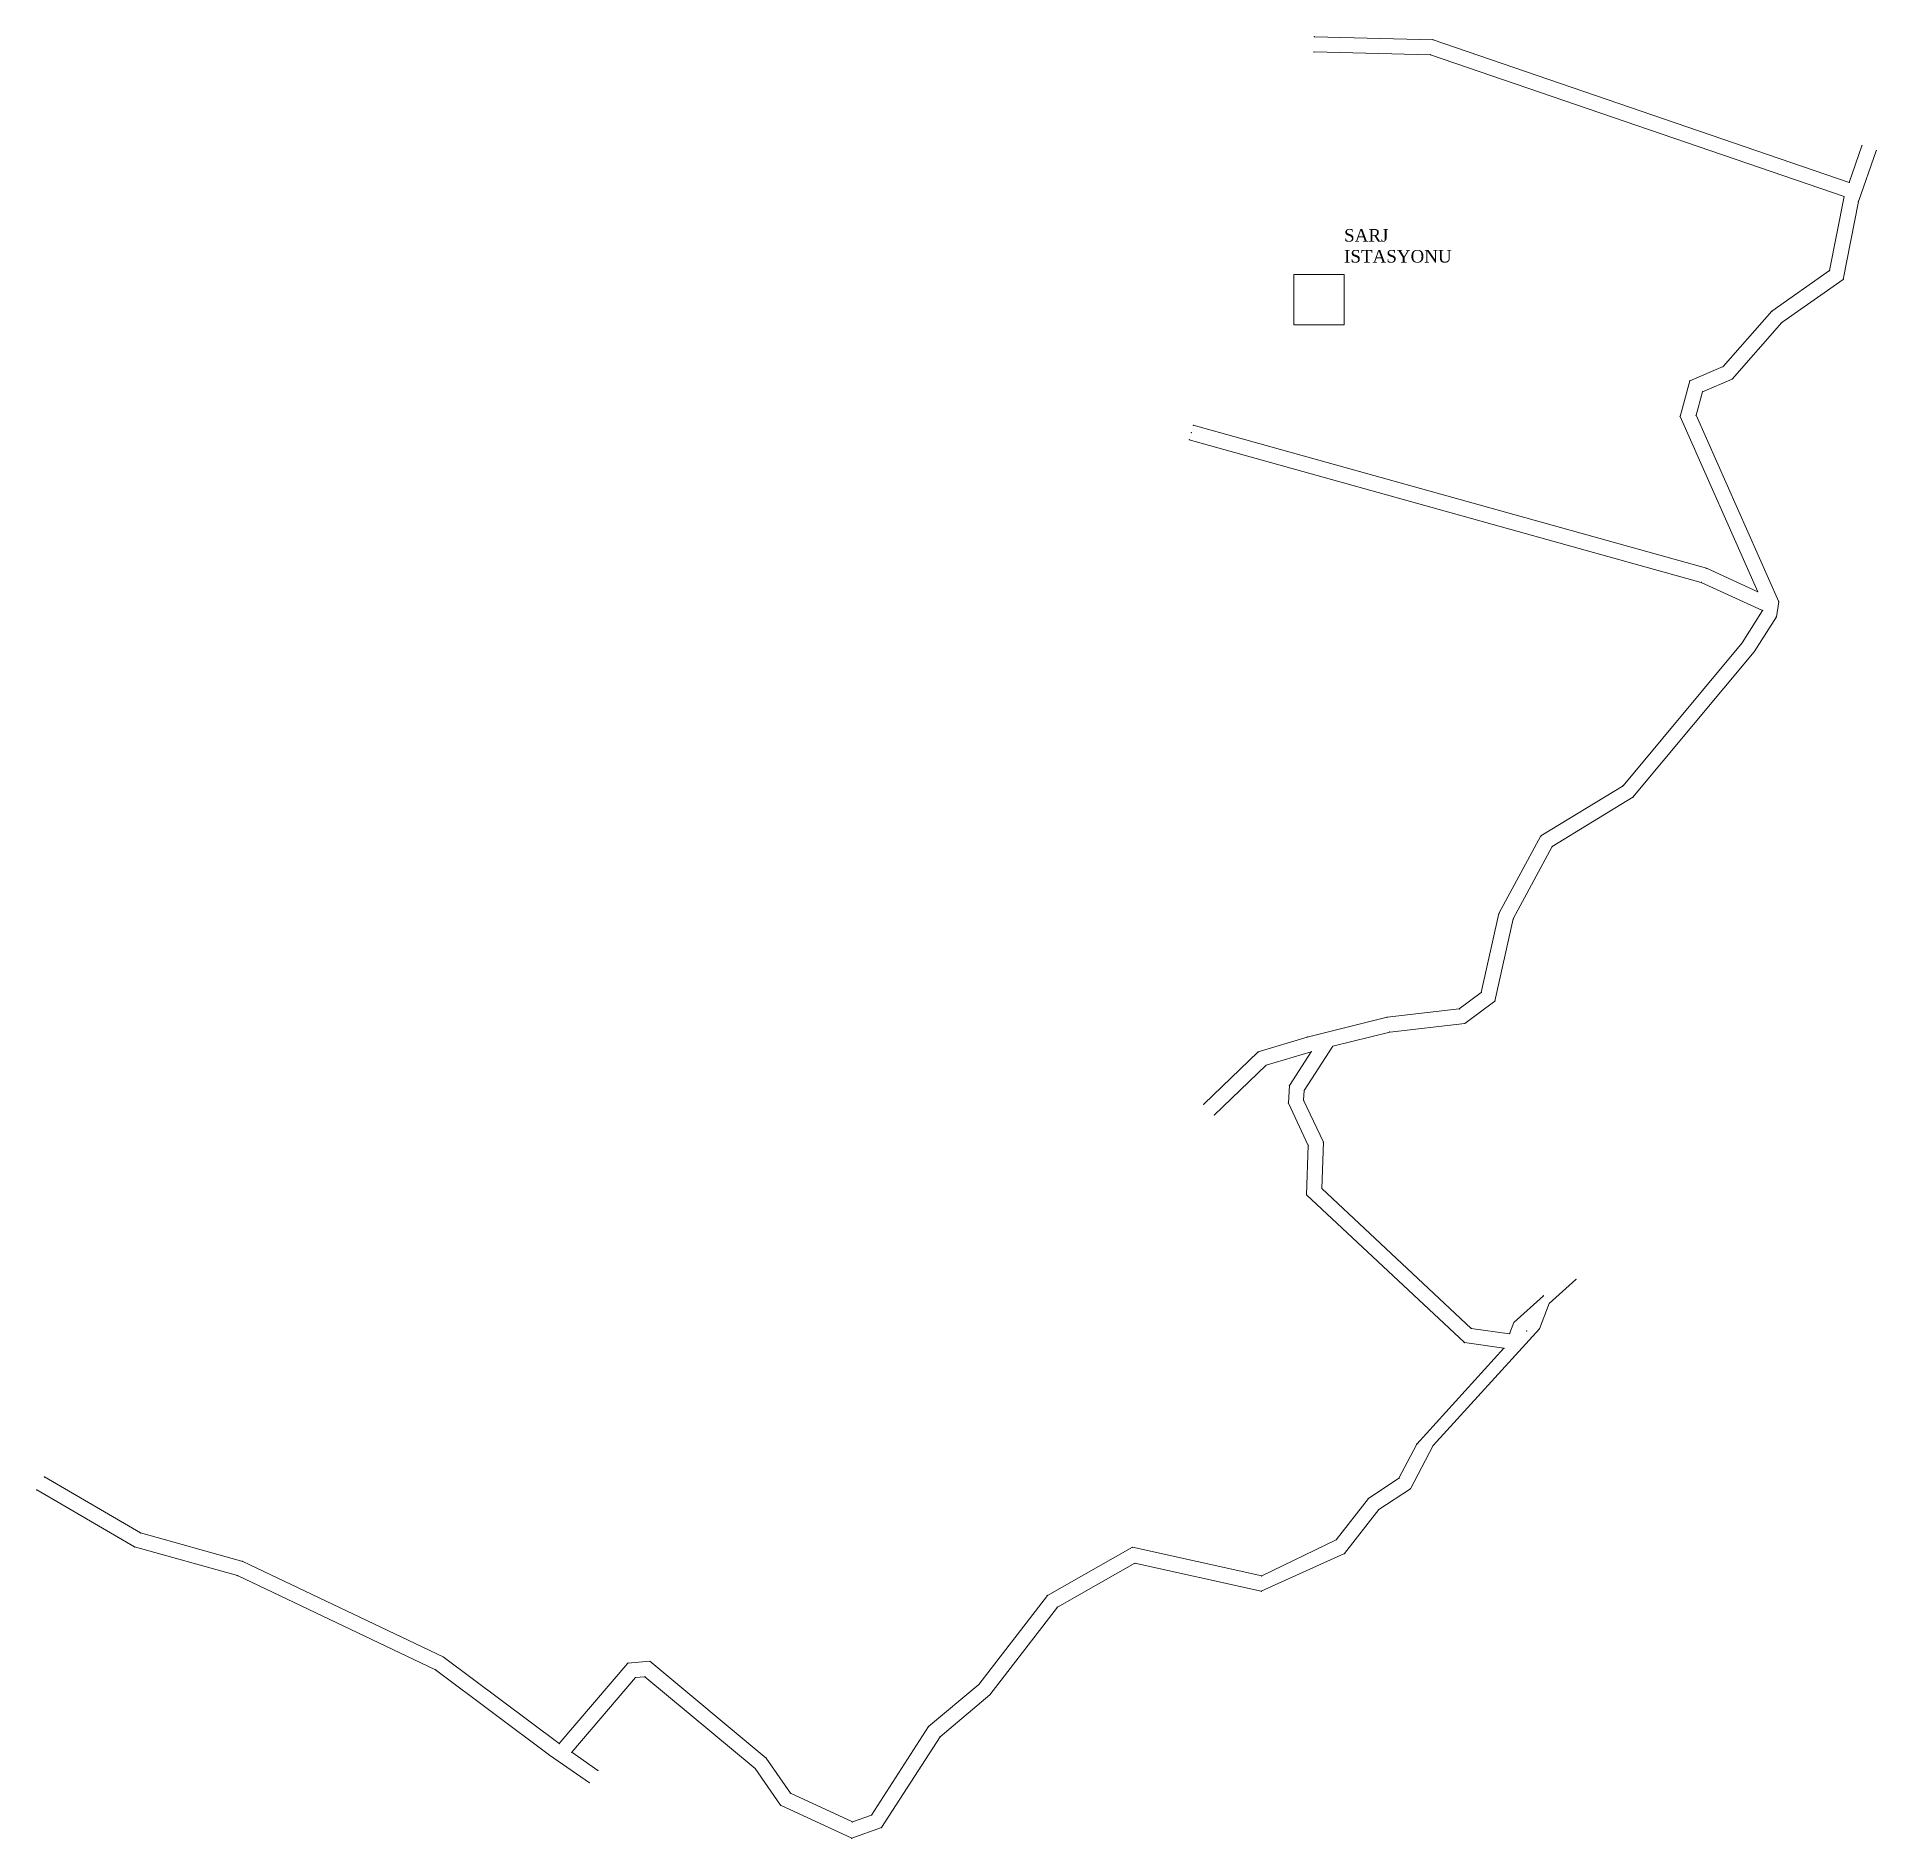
# Model space of a CAD drawing. Header units: millimetres. Extents: x 405969 to 406335, y 4590143 to 4590501.
import ezdxf

# ---------------------------------------------------------------- set-up
doc = ezdxf.new("R2010")
doc.units = ezdxf.units.MM
for name, color, linetype, lineweight in [('INIT_COORD', 5, 'Continuous', 0), ('OTOCAD_LAGiM', 4, 'Continuous', 0), ('OTOCAD_TABAN', 6, 'Continuous', 0), ('OTOCAD_YENI_NOKTA', 2, 'Continuous', 0), ('TEXT', 150, 'Continuous', 0)]:
    doc.layers.add(name, color=color, linetype=linetype, lineweight=lineweight)
doc.styles.get("Standard").update_dxf_attribs({"font": 'times.ttf'})

msp = doc.modelspace()

# ---------------------------------------------------------------- linework, layer by layer
at = {"layer": 'INIT_COORD'}
msp.add_point((406198.27, 4590422.23, 369), dxfattribs=at)
at = {"layer": 'OTOCAD_LAGiM', "lineweight": 0}
for p, q in [((406222.78, 4590500.96, 380), (406246.38, 4590500.38, 372)), ((406222.7, 4590497.96, 380), (406245.84, 4590497.39, 372)), ((406245.84, 4590497.39, 372), (406328.15, 4590469.17, 334)), ((406246.38, 4590500.38, 372), (406329.16, 4590471.99, 334)), ((406299.72, 4590392.4, 333), (406197.86, 4590420.79, 369)), ((406300.75, 4590395.23, 333), (406198.67, 4590423.68, 369)), ((406310.97, 4590390.56, 330), (406300.75, 4590395.23, 333)), ((406311.93, 4590386.82, 330), (406299.72, 4590392.4, 333)), ((405968.58, 4590211.87, 354), (405988.01, 4590200.53, 348)), ((405970.09, 4590214.46, 354), (405989.19, 4590203.32, 348)), ((405988.01, 4590200.53, 348), (406008.49, 4590194.82, 343)), ((405989.19, 4590203.32, 348), (406009.55, 4590197.64, 343)), ((406009.55, 4590197.64, 343), (406049.46, 4590178.65, 331)), ((406008.49, 4590194.82, 343), (406047.91, 4590176.07, 331)), ((406049.46, 4590178.65, 331), (406072.52, 4590161.41, 325)), ((406047.91, 4590176.07, 331), (406070.56, 4590159.12, 325)), ((406070.56, 4590159.12, 325), (406078.51, 4590153.6, 322)), ((406075, 4590159.69, 325), (406080.22, 4590156.06, 322))]:
    msp.add_line(p, q, dxfattribs=at)
at = {"layer": 'OTOCAD_LAGiM', "elevation": 369}
msp.add_lwpolyline([(406218.67, 4590443.68), (406218.67, 4590453.68), (406228.67, 4590453.68), (406228.67, 4590443.68)], close=True, dxfattribs=at)
at = {"layer": 'OTOCAD_TABAN', "lineweight": 0}
for p, q in [((406329.16, 4590471.99, 334), (406331.7, 4590479.27, 334)), ((406331.01, 4590468.19, 334), (406334.53, 4590478.28, 334)), ((406325.25, 4590454.43, 331), (406328.15, 4590469.17, 334)), ((406327.97, 4590452.67, 331), (406331.01, 4590468.19, 334)), ((406313.77, 4590446.35, 333), (406325.25, 4590454.43, 331)), ((406315.78, 4590444.1, 333), (406327.97, 4590452.67, 331)), ((406304.08, 4590435.36, 332), (406313.77, 4590446.35, 333)), ((406305.88, 4590432.87, 332), (406315.78, 4590444.1, 333)), ((406297.48, 4590432.54, 332), (406304.08, 4590435.36, 332)), ((406295.52, 4590425.43, 330), (406297.48, 4590432.54, 332)), ((406299.99, 4590430.35, 332), (406305.88, 4590432.87, 332)), ((406298.7, 4590425.67, 330), (406299.99, 4590430.35, 332)), ((406310.97, 4590390.56, 330), (406295.52, 4590425.43, 330)), ((406315.15, 4590388.55, 330), (406298.7, 4590425.67, 330)), ((406314.69, 4590385.56, 330), (406315.15, 4590388.55, 330)), ((406307.84, 4590380.37, 330), (406311.93, 4590386.82, 330)), ((406310.27, 4590378.6, 330), (406314.69, 4590385.56, 330)), ((406284.16, 4590351.97, 330), (406307.84, 4590380.37, 330)), ((406286.14, 4590349.67, 330), (406310.27, 4590378.6, 330)), ((406267.82, 4590341.98, 330), (406284.16, 4590351.97, 330)), ((406270.08, 4590339.84, 330), (406286.14, 4590349.67, 330)), ((406259.48, 4590326.51, 330), (406267.82, 4590341.98, 330)), ((406262.31, 4590325.45, 330), (406270.08, 4590339.84, 330)), ((406255.97, 4590310.85, 331), (406259.48, 4590326.51, 330)), ((406258.66, 4590309.12, 331), (406262.31, 4590325.45, 330)), ((406251.57, 4590307.55, 331), (406255.97, 4590310.85, 331)), ((406237.21, 4590305.91, 331), (406251.57, 4590307.55, 331)), ((406252.72, 4590304.66, 331), (406258.66, 4590309.12, 331)), ((406221.35, 4590301.95, 331), (406237.21, 4590305.91, 331)), ((406226.41, 4590300.12, 331), (406237.75, 4590302.95, 331)), ((406237.75, 4590302.95, 331), (406252.72, 4590304.66, 331)), ((406221.35, 4590301.95, 331), (406211.6, 4590299.01, 331)), ((406220.73, 4590291.35, 331), (406226.41, 4590300.12, 331)), ((406211.6, 4590299.01, 331), (406200.76, 4590288.59, 331)), ((406213.16, 4590296.34, 331), (406202.84, 4590286.43, 331)), ((406222.15, 4590299.05, 331), (406213.16, 4590296.34, 331)), ((406217.78, 4590292.31, 331), (406222.15, 4590299.05, 331)), ((406217.59, 4590288.81, 331), (406217.78, 4590292.31, 331)), ((406221.55, 4590280.41, 331), (406217.59, 4590288.81, 331)), ((406220.62, 4590289.4, 331), (406220.73, 4590291.35, 331)), ((406224.57, 4590281.04, 331), (406220.62, 4590289.4, 331)), ((406224.27, 4590271.82, 331), (406224.57, 4590281.04, 331)), ((406221.22, 4590270.56, 331), (406221.55, 4590280.41, 331)), ((406252.62, 4590241.16, 332), (406221.22, 4590270.56, 331)), ((406253.98, 4590243.99, 332), (406224.27, 4590271.82, 331)), ((406269.44, 4590248.94, 332), (406274.78, 4590253.75, 332)), ((406262.46, 4590245.2, 332), (406268.33, 4590250.49, 332)), ((406267.52, 4590243.93, 332), (406269.44, 4590248.94, 332)), ((406261.58, 4590242.92, 332), (406262.46, 4590245.2, 332)), ((406246.38, 4590220.67, 332), (406267.52, 4590243.93, 332)), ((406260.48, 4590240.05, 332), (406252.62, 4590241.16, 332)), ((406261.58, 4590242.92, 332), (406253.98, 4590243.99, 332)), ((406243.14, 4590220.97, 332), (406260.48, 4590240.05, 332)), ((406239.56, 4590214.18, 332), (406243.14, 4590220.97, 332)), ((406241.85, 4590212.1, 332), (406246.38, 4590220.67, 332)), ((406233.51, 4590210.18, 332), (406239.56, 4590214.18, 332)), ((406235.57, 4590207.95, 332), (406241.85, 4590212.1, 332)), ((406227.11, 4590201.96, 332), (406233.51, 4590210.18, 332)), ((406228.76, 4590199.19, 332), (406235.57, 4590207.95, 332)), ((406169.64, 4590190.87, 332), (406186.57, 4590200.47, 332)), ((406186.57, 4590200.47, 332), (406212.27, 4590194.75, 332)), ((406212.27, 4590194.75, 332), (406227.11, 4590201.96, 332)), ((406171.65, 4590188.56, 332), (406187.05, 4590197.29, 332)), ((406187.05, 4590197.29, 332), (406212.19, 4590191.7, 332)), ((406212.19, 4590191.7, 332), (406228.76, 4590199.19, 332)), ((406156, 4590173.18, 333), (406169.64, 4590190.87, 332)), ((406158.18, 4590171.09, 333), (406171.65, 4590188.56, 332)), ((406072.52, 4590161.41, 325), (406086.17, 4590177.4, 333)), ((406086.17, 4590177.4, 333), (406090.55, 4590177.78, 333)), ((406090.55, 4590177.78, 333), (406113.72, 4590158.5, 333)), ((406075, 4590159.69, 325), (406087.66, 4590174.52, 333)), ((406087.66, 4590174.52, 333), (406089.58, 4590174.68, 333)), ((406089.58, 4590174.68, 333), (406111.48, 4590156.46, 333)), ((406146, 4590164.77, 333), (406156, 4590173.18, 333)), ((406148.28, 4590162.76, 333), (406158.18, 4590171.09, 333)), ((406134.66, 4590147.16, 333), (406146, 4590164.77, 333)), ((406136.63, 4590144.67, 333), (406148.28, 4590162.76, 333)), ((406113.72, 4590158.5, 333), (406118.56, 4590151.52, 333)), ((406111.48, 4590156.46, 333), (406116.55, 4590149.14, 333)), ((406118.56, 4590151.52, 333), (406130.85, 4590145.81, 333)), ((406116.55, 4590149.14, 333), (406130.7, 4590142.57, 333)), ((406130.85, 4590145.81, 333), (406134.66, 4590147.16, 333)), ((406130.7, 4590142.57, 333), (406136.63, 4590144.67, 333))]:
    msp.add_line(p, q, dxfattribs=at)
at = {"layer": 'OTOCAD_YENI_NOKTA', "lineweight": 0}
for p in [(406222.78, 4590500.96, 380), (406222.7, 4590497.96, 380), (406245.84, 4590497.39, 372), (406246.38, 4590500.38, 372), (406331.7, 4590479.27, 334), (406334.53, 4590478.28, 334), (406329.16, 4590471.99, 334), (406331.01, 4590468.19, 334), (406325.25, 4590454.43, 331), (406327.97, 4590452.67, 331), (406313.77, 4590446.35, 333), (406315.78, 4590444.1, 333), (406304.08, 4590435.36, 332), (406297.48, 4590432.54, 332), (406305.88, 4590432.87, 332), (406299.99, 4590430.35, 332), (406295.52, 4590425.43, 330), (406298.7, 4590425.67, 330), (406197.86, 4590420.79, 369), (406198.67, 4590423.68, 369), (406300.75, 4590395.23, 333), (406299.72, 4590392.4, 333), (406310.97, 4590390.56, 330), (406315.15, 4590388.55, 330), (406311.93, 4590386.82, 330), (406314.69, 4590385.56, 330), (406307.84, 4590380.37, 330), (406310.27, 4590378.6, 330), (406284.16, 4590351.97, 330), (406286.14, 4590349.67, 330), (406267.82, 4590341.98, 330), (406270.08, 4590339.84, 330), (406259.48, 4590326.51, 330), (406262.31, 4590325.45, 330), (406255.97, 4590310.85, 331), (406251.57, 4590307.55, 331), (406258.66, 4590309.12, 331), (406237.21, 4590305.91, 331), (406237.75, 4590302.95, 331), (406252.72, 4590304.66, 331), (406221.35, 4590301.95, 331), (406226.41, 4590300.12, 331), (406211.6, 4590299.01, 331), (406213.16, 4590296.34, 331), (406222.15, 4590299.05, 331), (406217.78, 4590292.31, 331), (406200.76, 4590288.59, 331), (406217.59, 4590288.81, 331), (406220.62, 4590289.4, 331), (406220.73, 4590291.35, 331), (406202.84, 4590286.43, 331), (406224.57, 4590281.04, 331), (406221.55, 4590280.41, 331), (406221.22, 4590270.56, 331), (406224.27, 4590271.82, 331), (406274.78, 4590253.75, 332), (406268.33, 4590250.49, 332), (406262.46, 4590245.2, 332), (406252.62, 4590241.16, 332), (406253.98, 4590243.99, 332), (406261.58, 4590242.92, 332), (406265, 4590243.45, 332), (406267.52, 4590243.93, 332), (406260.48, 4590240.05, 332), (406243.14, 4590220.97, 332), (406246.38, 4590220.67, 332), (405968.58, 4590211.87, 354), (405970.09, 4590214.46, 354), (406239.56, 4590214.18, 332), (406241.85, 4590212.1, 332), (406233.51, 4590210.18, 332), (406235.57, 4590207.95, 332), (405988.01, 4590200.53, 348), (405989.19, 4590203.32, 348), (406186.57, 4590200.47, 332), (406227.11, 4590201.96, 332), (406009.55, 4590197.64, 343), (406187.05, 4590197.29, 332), (406228.76, 4590199.19, 332), (406008.49, 4590194.82, 343), (406212.27, 4590194.75, 332), (406169.64, 4590190.87, 332), (406212.19, 4590191.7, 332), (406171.65, 4590188.56, 332), (406049.46, 4590178.65, 331), (406047.91, 4590176.07, 331), (406086.17, 4590177.4, 333), (406090.55, 4590177.78, 333), (406087.66, 4590174.52, 333), (406089.58, 4590174.68, 333), (406156, 4590173.18, 333), (406158.18, 4590171.09, 333), (406146, 4590164.77, 333), (406072.52, 4590161.41, 325), (406148.28, 4590162.76, 333), (406070.56, 4590159.12, 325), (406075, 4590159.69, 325), (406113.72, 4590158.5, 333), (406078.51, 4590153.6, 322), (406080.22, 4590156.06, 322), (406111.48, 4590156.46, 333), (406118.56, 4590151.52, 333), (406116.55, 4590149.14, 333), (406130.85, 4590145.81, 333), (406134.66, 4590147.16, 333), (406130.7, 4590142.57, 333), (406136.63, 4590144.67, 333)]:
    msp.add_point(p, dxfattribs=at)

# ---------------------------------------------------------------- texts
at = {"layer": 'TEXT', "insert": (406228.67, 4590462.71, 369), "char_height": 2.5, "width": 19.9151, "attachment_point": 1}
msp.add_mtext('{SARJ ISTASYONU}', dxfattribs=at)

doc.saveas('drawing.dxf')
